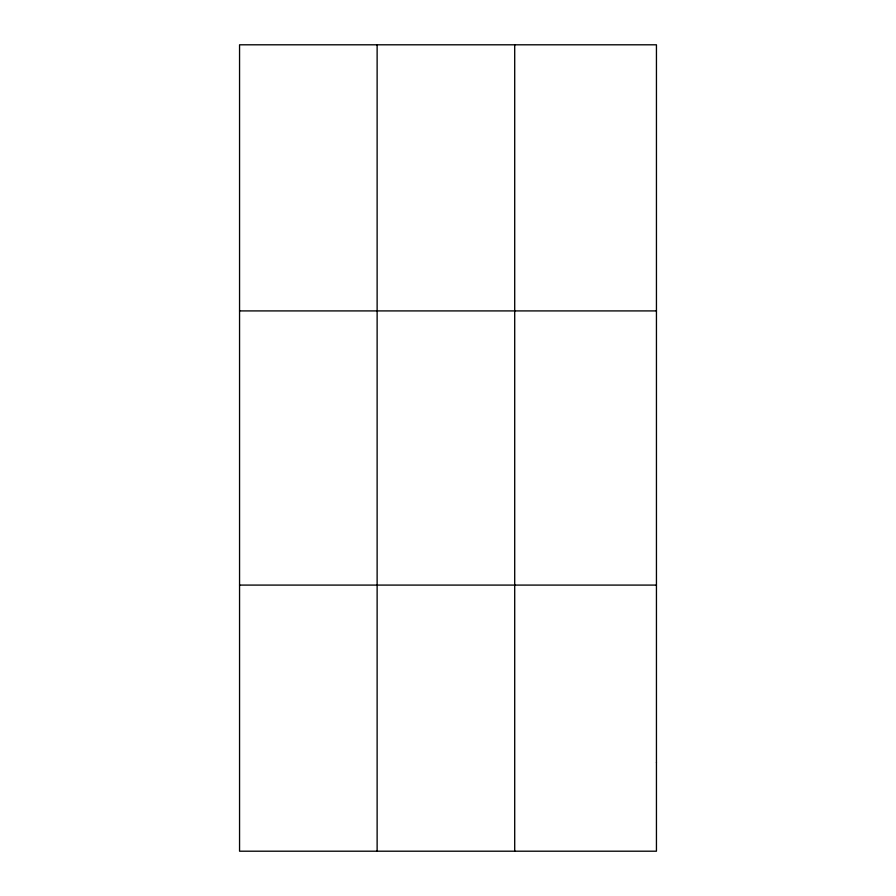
<?xml version="1.0" encoding="UTF-8"?>
<svg xmlns="http://www.w3.org/2000/svg" width="896" height="896" viewBox="0 0 896 896"><rect width="100%" height="100%" fill="white"/><g stroke="black" fill="none" stroke-linecap="round" stroke-linejoin="round"><path stroke-width="1.34" d="M377.126 44.8L377.126 851.2M514.707 44.8L514.707 851.2M239.557 310.912L656.443 310.912M239.557 585.088L656.443 585.088M656.443 762.496L656.443 851.2L239.557 851.2L239.557 44.8L656.443 44.8L656.443 762.496"/></g></svg>
